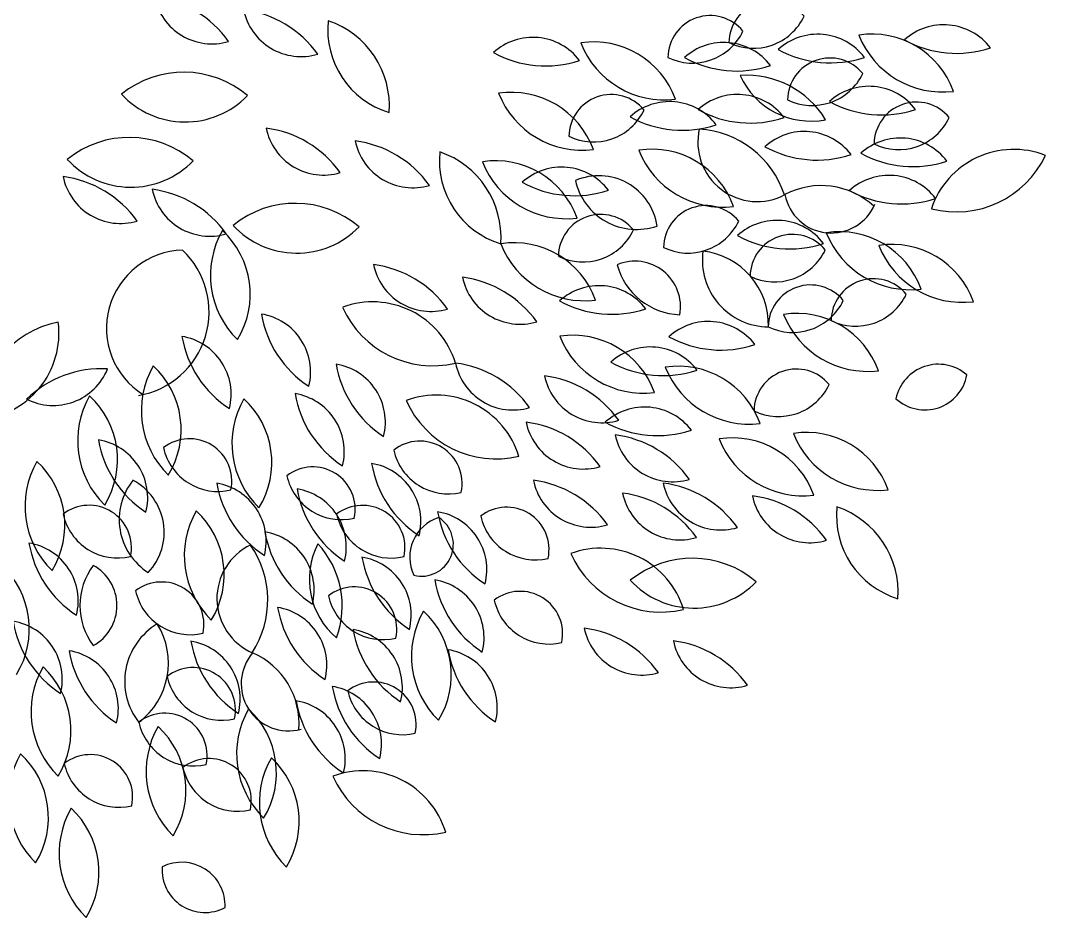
# Model space of a CAD drawing. Header units: millimetres. Extents: x 11966 to 133335, y 1756 to 88592.
# Drawn here: x 115497 to 117945, y 49203 to 51346 of the extents above; entities that cross this region are included whole.
import ezdxf

# ---------------------------------------------------------------- set-up
doc = ezdxf.new("R2010")
doc.units = ezdxf.units.MM

# ---------------------------------------------------------------- blocks, each defined once
blk = doc.blocks.new('A$C74456AAD')
at = {"color": 62, "linetype": 'Continuous'}
for centre, radius, start, end in [((2.7718, 1.9432), 0.258, 35.4496, 82.6225), ((2.9422, 2.2273), 0.1402, 191.6172, 286.455), ((2.8745, 1.784), 0.2354, 49.6599, 129.0374), ((2.8782, 2.1074), 0.207, 222.7683, 315.929), ((2.7449, 1.6282), 0.2354, 49.6599, 129.0374), ((2.7486, 1.9516), 0.207, 222.7683, 315.929), ((2.7239, 1.7982), 0.1402, 191.6172, 286.455), ((2.5534, 1.5141), 0.258, 35.4496, 82.6225), ((2.7662, 1.4837), 0.258, 35.4496, 82.6225), ((2.9367, 1.7678), 0.1402, 191.6172, 286.455), ((3.1538, 1.5342), 0.2153, 150.1532, 225.5516), ((2.8261, 1.489), 0.2075, 328.4807, 47.224), ((2.8772, 1.4074), 0.187, 91.609, 237.7567), ((2.7322, 1.4471), 0.203, 279.6759, 46.5085), ((3.5075, 1.2735), 0.258, 35.4496, 82.6225), ((3.6779, 1.5576), 0.1402, 191.6172, 286.455), ((4.522, 1.4249), 0.1012, 39.3461, 179.271), ((3.8666, 1.3691), 0.1402, 37.3315, 132.1693), ((4.3716, 1.4099), 0.1012, 39.3461, 179.271), ((3.3258, 1.2637), 0.207, 17.0541, 110.2147), ((3.8969, 1.699), 0.258, 241.1639, 288.3368), ((4.3291, 1.5312), 0.1336, 243.934, 334.683), ((4.4795, 1.5462), 0.1336, 243.934, 334.683), ((3.4694, 1.5535), 0.2354, 203.9456, 283.3231), ((2.3697, 1.396), 0.207, 274.1969, 7.3576), ((2.6203, 1.1914), 0.2354, 101.0885, 180.466), ((3.3144, 1.4852), 0.258, 189.7354, 236.9083), ((3.0376, 1.3032), 0.1402, 345.9029, 80.7407), ((4.1274, 1.2836), 0.1402, 37.3315, 132.1693), ((4.3386, 1.2356), 0.2075, 19.9093, 98.6526), ((4.5076, 1.5199), 0.2153, 201.5817, 276.9802), ((3.1247, 1.4318), 0.258, 189.7354, 236.9083), ((2.8479, 1.2498), 0.1402, 345.9029, 80.7407), ((3.8041, 1.1835), 0.2075, 19.9093, 98.6526), ((3.973, 1.4678), 0.2153, 201.5817, 276.9802), ((4.1577, 1.6135), 0.258, 241.1639, 288.3368), ((3.9889, 1.2228), 0.1402, 37.3315, 132.1693), ((3.4929, 1.3655), 0.258, 189.7354, 236.9083), ((3.2161, 1.1835), 0.1402, 345.9029, 80.7407), ((3.661, 1.3526), 0.1402, 191.6172, 286.455), ((3.4906, 1.0685), 0.258, 35.4496, 82.6225), ((4.0193, 1.5527), 0.258, 241.1639, 288.3368), ((2.6788, 1.053), 0.258, 86.8782, 134.0511), ((2.563, 1.3634), 0.1402, 243.0457, 337.8836), ((2.9887, 1.2106), 0.2153, 150.1532, 225.5516), ((2.661, 1.1655), 0.2075, 328.4807, 47.224), ((4.0559, 1.1095), 0.2075, 19.9093, 98.6526), ((4.2249, 1.3939), 0.2153, 201.5817, 276.9802), ((4.3379, 1.2091), 0.1012, 39.3461, 179.271), ((4.677, 1.2181), 0.1036, 49.0326, 168.097), ((3.7033, 1.0382), 0.258, 35.4496, 82.6225), ((3.8738, 1.3222), 0.1402, 191.6172, 286.455), ((4.2954, 1.3304), 0.1336, 243.934, 334.683), ((4.6446, 1.3147), 0.1021, 227.5218, 349.6078), ((3.3948, 1.2951), 0.258, 189.7354, 236.9083), ((3.118, 1.1131), 0.1402, 345.9029, 80.7407), ((2.8367, 1.139), 0.2153, 150.1532, 225.5516), ((2.5091, 1.0938), 0.2075, 328.4807, 47.224), ((3.2051, 1.1323), 0.2153, 150.1532, 225.5516), ((2.8775, 1.0871), 0.2075, 328.4807, 47.224), ((3.4773, 1.0409), 0.207, 17.0541, 110.2147), ((3.621, 1.3308), 0.2354, 203.9456, 283.3231), ((3.9755, 1.0792), 0.1402, 37.3315, 132.1693), ((3.8296, 1.2116), 0.1402, 191.6172, 286.455), ((3.6592, 0.9275), 0.258, 35.4496, 82.6225), ((4.0058, 1.4091), 0.258, 241.1639, 288.3368), ((3.872, 0.8971), 0.258, 35.4496, 82.6225), ((4.0424, 1.1812), 0.1402, 191.6172, 286.455), ((4.3618, 0.9513), 0.2075, 19.9093, 98.6526), ((4.5308, 1.2356), 0.2153, 201.5817, 276.9802), ((2.9253, 1.1845), 0.258, 189.7354, 236.9083), ((2.6485, 1.0025), 0.1402, 345.9029, 80.7407), ((2.8884, 1.0425), 0.1012, 347.9176, 127.8424), ((3.4383, 1.0369), 0.1012, 347.9176, 127.8424), ((4.1846, 0.9383), 0.2075, 19.9093, 98.6526), ((4.3535, 1.2227), 0.2153, 201.5817, 276.9802), ((2.9568, 1.1514), 0.1336, 192.5055, 283.2545), ((3.5066, 1.1457), 0.1336, 192.5055, 283.2545), ((2.7109, 0.9825), 0.2153, 150.1532, 225.5516), ((2.3833, 0.9373), 0.2075, 328.4807, 47.224), ((3.5776, 1.1283), 0.258, 189.7354, 236.9083), ((3.3008, 0.9463), 0.1402, 345.9029, 80.7407), ((3.1831, 0.9752), 0.1012, 347.9176, 127.8424), ((3.2515, 1.0841), 0.1336, 192.5055, 283.2545), ((2.8704, 0.9507), 0.1499, 141.3552, 237.6207), ((2.6875, 0.9202), 0.1406, 316.8954, 62.0805), ((3.2081, 1.0809), 0.258, 189.7354, 236.9083), ((2.9313, 0.8989), 0.1402, 345.9029, 80.7407), ((3.847, 1.0726), 0.1402, 191.6172, 286.455), ((3.6766, 0.7886), 0.258, 35.4496, 82.6225), ((3.9868, 0.7819), 0.258, 35.4496, 82.6225), ((4.1572, 1.066), 0.1402, 191.6172, 286.455), ((3.3997, 1.0675), 0.258, 189.7354, 236.9083), ((3.1228, 0.8855), 0.1402, 345.9029, 80.7407), ((3.8893, 0.7582), 0.258, 35.4496, 82.6225), ((4.0598, 1.0423), 0.1402, 191.6172, 286.455), ((4.37, 1.0356), 0.1402, 191.6172, 286.455), ((4.1996, 0.7515), 0.258, 35.4496, 82.6225), ((2.6487, 0.8835), 0.1012, 347.9176, 127.8424), ((3.3019, 0.8834), 0.1012, 347.9176, 127.8424), ((3.6459, 0.8791), 0.1012, 347.9176, 127.8424), ((4.6411, 0.9599), 0.2075, 174.195, 252.9383), ((4.3655, 0.7771), 0.2153, 355.8674, 71.2659), ((2.7171, 0.9924), 0.1336, 192.5055, 283.2545), ((3.0913, 0.8642), 0.2153, 150.1532, 225.5516), ((2.7637, 0.819), 0.2075, 328.4807, 47.224), ((3.3702, 0.9922), 0.1336, 192.5055, 283.2545), ((3.5143, 0.8606), 0.0998, 107.8983, 205.5336), ((3.4424, 0.8915), 0.0762, 256.2434, 57.1885), ((3.7352, 1.0129), 0.258, 189.7354, 236.9083), ((3.4584, 0.8309), 0.1402, 345.9029, 80.7407), ((3.7143, 0.988), 0.1336, 192.5055, 283.2545), ((3.3228, 0.9647), 0.258, 189.7354, 236.9083), ((3.0459, 0.7827), 0.1402, 345.9029, 80.7407), ((2.7594, 0.9382), 0.258, 189.7354, 236.9083), ((2.4826, 0.7562), 0.1402, 345.9029, 80.7407), ((3.0956, 0.7622), 0.1417, 115.6584, 246.5601), ((2.8443, 0.7583), 0.231, 327.0324, 34.7241), ((3.3591, 0.8085), 0.1845, 152.7468, 229.692), ((3.0327, 0.7438), 0.2205, 339.8536, 42.5852), ((3.8707, 0.6752), 0.207, 17.0541, 110.2147), ((3.5547, 0.9045), 0.258, 189.7354, 236.9083), ((3.2778, 0.7225), 0.1402, 345.9029, 80.7407), ((4.0143, 0.965), 0.2354, 203.9456, 283.3231), ((4.0895, 0.6227), 0.2354, 49.6599, 129.0374), ((2.2985, 0.6893), 0.2075, 328.4807, 47.224), ((2.7884, 0.7453), 0.1616, 143.6129, 216.3859), ((2.6062, 0.7453), 0.1091, 298.5537, 61.4451), ((2.8218, 0.7003), 0.1012, 347.9176, 127.8424), ((3.2822, 0.6885), 0.1012, 347.9176, 127.8424), ((3.7286, 0.85), 0.258, 189.7354, 236.9083), ((3.4518, 0.668), 0.1402, 345.9029, 80.7407), ((4.0932, 0.9461), 0.207, 222.7683, 315.929), ((2.8902, 0.8091), 0.1336, 192.5055, 283.2545), ((3.3506, 0.7974), 0.1336, 192.5055, 283.2545), ((3.6784, 0.678), 0.1012, 347.9176, 127.8424), ((3.3532, 0.7845), 0.258, 189.7354, 236.9083), ((3.0764, 0.6025), 0.1402, 345.9029, 80.7407), ((3.7467, 0.7869), 0.1336, 192.5055, 283.2545), ((3.6339, 0.6248), 0.2153, 150.1532, 225.5516), ((3.3063, 0.5797), 0.2075, 328.4807, 47.224), ((2.7213, 0.7513), 0.258, 189.7354, 236.9083), ((2.4445, 0.5693), 0.1402, 345.9029, 80.7407), ((2.8933, 0.5642), 0.1596, 120.8696, 218.0015), ((2.6607, 0.6076), 0.1774, 307.0202, 31.8509), ((3.5336, 0.7315), 0.258, 189.7354, 236.9083), ((3.2567, 0.5495), 0.1402, 345.9029, 80.7407), ((3.9685, 0.7194), 0.1402, 191.6172, 286.455), ((3.798, 0.4354), 0.258, 35.4496, 82.6225), ((2.8552, 0.6809), 0.258, 189.7354, 236.9083), ((2.5784, 0.4989), 0.1402, 345.9029, 80.7407), ((3.1462, 0.7036), 0.258, 189.7354, 236.9083), ((2.8693, 0.5216), 0.1402, 345.9029, 80.7407), ((3.7601, 0.6832), 0.258, 189.7354, 236.9083), ((3.4833, 0.5013), 0.1402, 345.9029, 80.7407), ((4.0108, 0.405), 0.258, 35.4496, 82.6225), ((4.1813, 0.6891), 0.1402, 191.6172, 286.455), ((3.1246, 0.5586), 0.1127, 139.2873, 285.5294), ((2.9659, 0.4629), 0.1844, 355.5843, 66.5601), ((2.7254, 0.4915), 0.2153, 150.1532, 225.5516), ((2.3978, 0.4463), 0.2075, 328.4807, 47.224), ((2.897, 0.4959), 0.1012, 347.9176, 127.8424), ((2.9654, 0.6048), 0.1336, 192.5055, 283.2545), ((3.4838, 0.5957), 0.258, 189.7354, 236.9083), ((3.2069, 0.4137), 0.1402, 345.9029, 80.7407), ((3.3286, 0.4614), 0.1012, 347.9176, 127.8424), ((3.397, 0.5703), 0.1336, 192.5055, 283.2545), ((3.3972, 0.5614), 0.258, 189.7354, 236.9083), ((3.1203, 0.3794), 0.1402, 345.9029, 80.7407), ((3.2162, 0.3911), 0.2153, 150.1532, 225.5516), ((2.8886, 0.3459), 0.2075, 328.4807, 47.224), ((2.8294, 0.3868), 0.1012, 347.9176, 127.8424), ((2.8978, 0.4956), 0.1336, 192.5055, 283.2545), ((3.0002, 0.3491), 0.2153, 150.1532, 225.5516), ((2.6726, 0.3039), 0.2075, 328.4807, 47.224), ((2.6717, 0.2842), 0.2153, 150.1532, 225.5516), ((2.3441, 0.239), 0.2075, 328.4807, 47.224), ((2.6515, 0.2879), 0.1012, 347.9176, 127.8424), ((2.7198, 0.3968), 0.1336, 192.5055, 283.2545), ((2.9349, 0.2785), 0.1012, 347.9176, 127.8424), ((3.2707, 0.2743), 0.2153, 150.1532, 225.5516), ((2.943, 0.2292), 0.2075, 328.4807, 47.224), ((3.0033, 0.3873), 0.1336, 192.5055, 283.2545), ((3.3024, 0.1434), 0.207, 17.0541, 110.2147), ((3.446, 0.4332), 0.2354, 203.9456, 283.3231), ((2.7924, 0.1537), 0.2153, 150.1532, 225.5516), ((2.4648, 0.1085), 0.2075, 328.4807, 47.224), ((2.8699, 0.0284), 0.1036, 357.604, 116.6684), ((2.9252, 0.114), 0.1021, 176.0933, 298.1792)]:
    blk.add_arc(centre, radius, start, end, dxfattribs=at)
at = {"color": 64, "linetype": 'Continuous'}
for centre, radius, start, end in [((4.2779, 2.0889), 0.1012, 39.3461, 179.271), ((3.155, 2.1969), 0.1402, 191.6172, 286.455), ((2.9846, 1.9128), 0.258, 35.4496, 82.6225), ((4.132, 2.0534), 0.1012, 39.3461, 179.271), ((3.4261, 2.1213), 0.2075, 174.195, 252.9383), ((3.1506, 1.9384), 0.2153, 355.8674, 71.2659), ((4.2354, 2.2102), 0.1336, 243.934, 334.683), ((4.6898, 1.9925), 0.1402, 37.3315, 132.1693), ((4.0895, 2.1747), 0.1336, 243.934, 334.683), ((4.3887, 1.9698), 0.1402, 37.3315, 132.1693), ((4.5181, 1.903), 0.2075, 19.9093, 98.6526), ((4.6871, 2.1873), 0.2153, 201.5817, 276.9802), ((3.7084, 1.9624), 0.1402, 37.3315, 132.1693), ((3.854, 1.8841), 0.2075, 19.9093, 98.6526), ((4.023, 2.1685), 0.2153, 201.5817, 276.9802), ((4.1646, 1.9503), 0.1402, 37.3315, 132.1693), ((4.7201, 2.3224), 0.258, 241.1639, 288.3368), ((3.7387, 2.2923), 0.258, 241.1639, 288.3368), ((4.419, 2.2997), 0.258, 241.1639, 288.3368), ((4.1949, 2.2802), 0.258, 241.1639, 288.3368), ((4.418, 1.9521), 0.1012, 39.3461, 179.271), ((4.2192, 1.7914), 0.2205, 31.2822, 94.0138), ((4.3721, 2.087), 0.1845, 204.1754, 281.1206), ((4.3755, 2.0734), 0.1336, 243.934, 334.683), ((4.5108, 1.8455), 0.1402, 37.3315, 132.1693), ((3.6578, 1.7638), 0.2075, 19.9093, 98.6526), ((3.8268, 2.0481), 0.2153, 201.5817, 276.9802), ((3.8957, 1.8649), 0.1012, 39.3461, 179.271), ((4.1971, 1.826), 0.1402, 37.3315, 132.1693), ((4.0347, 1.8089), 0.1402, 37.3315, 132.1693), ((4.5411, 2.1754), 0.258, 241.1639, 288.3368), ((4.6245, 1.8468), 0.1012, 39.3461, 179.271), ((3.8532, 1.9862), 0.1336, 243.934, 334.683), ((4.065, 2.1388), 0.258, 241.1639, 288.3368), ((4.2274, 2.1559), 0.258, 241.1639, 288.3368), ((4.582, 1.9681), 0.1336, 243.934, 334.683), ((3.0383, 1.6298), 0.258, 35.4496, 82.6225), ((3.2088, 1.9139), 0.1402, 191.6172, 286.455), ((4.2441, 1.8521), 0.1417, 167.087, 297.9887), ((4.0904, 1.6532), 0.231, 18.4609, 86.1526), ((4.3569, 1.7375), 0.1402, 37.3315, 132.1693), ((4.5859, 1.7219), 0.1402, 37.3315, 132.1693), ((3.4216, 1.8835), 0.1402, 191.6172, 286.455), ((3.2511, 1.5994), 0.258, 35.4496, 82.6225), ((4.3872, 2.0674), 0.258, 241.1639, 288.3368), ((3.6927, 1.8079), 0.2075, 174.195, 252.9383), ((3.4171, 1.625), 0.2153, 355.8674, 71.2659), ((3.9927, 1.628), 0.2075, 19.9093, 98.6526), ((4.1616, 1.9123), 0.2153, 201.5817, 276.9802), ((4.6162, 2.0518), 0.258, 241.1639, 288.3368), ((4.8567, 1.628), 0.207, 68.4826, 161.6433), ((4.7197, 1.921), 0.2354, 255.3742, 334.7517), ((3.6191, 1.6003), 0.2075, 19.9093, 98.6526), ((3.7881, 1.8846), 0.2153, 201.5817, 276.9802), ((3.7774, 1.6524), 0.1402, 37.3315, 132.1693), ((3.8661, 1.6315), 0.1406, 8.3239, 113.5091), ((4.5588, 1.6328), 0.1402, 37.3315, 132.1693), ((3.8077, 1.9823), 0.258, 241.1639, 288.3368), ((3.9562, 1.7936), 0.1499, 192.7838, 289.0493), ((4.3971, 1.5641), 0.1844, 47.0129, 117.9887), ((4.4213, 1.7479), 0.1127, 190.7159, 336.958), ((4.5891, 1.9627), 0.258, 241.1639, 288.3368), ((3.1411, 1.4707), 0.2354, 49.6599, 129.0374), ((4.1218, 1.5995), 0.1012, 39.3461, 179.271), ((3.8706, 1.5784), 0.1012, 39.3461, 179.271), ((4.2911, 1.5252), 0.1402, 37.3315, 132.1693), ((3.1448, 1.7941), 0.207, 222.7683, 315.929), ((3.8281, 1.6997), 0.1336, 243.934, 334.683), ((4.0793, 1.7208), 0.1336, 243.934, 334.683), ((4.3214, 1.8551), 0.258, 241.1639, 288.3368), ((4.3285, 1.5308), 0.1012, 39.3461, 179.271), ((4.4404, 1.4307), 0.2075, 19.9093, 98.6526), ((4.6094, 1.715), 0.2153, 201.5817, 276.9802), ((3.663, 1.4044), 0.2075, 19.9093, 98.6526), ((3.832, 1.6887), 0.2153, 201.5817, 276.9802), ((4.2728, 1.5705), 0.1596, 172.2982, 269.4301), ((4.0938, 1.4157), 0.1774, 358.4488, 83.2795), ((4.286, 1.6521), 0.1336, 243.934, 334.683), ((4.5657, 1.4005), 0.2075, 19.9093, 98.6526), ((4.7346, 1.6848), 0.2153, 201.5817, 276.9802), ((3.9521, 1.4589), 0.1091, 349.9823, 112.8737), ((3.4652, 1.588), 0.1402, 191.6172, 286.455), ((3.2947, 1.3039), 0.258, 35.4496, 82.6225), ((4.0657, 1.6014), 0.1616, 195.0415, 267.8145)]:
    blk.add_arc(centre, radius, start, end, dxfattribs=at)

msp = doc.modelspace()

# ---------------------------------------------------------------- block references
at = {"xscale": 1000, "yscale": 1000, "zscale": 1000}
msp.add_blockref('A$C74456AAD', (113012.4, 49202.8, 0), dxfattribs=at)

doc.saveas('drawing.dxf')
